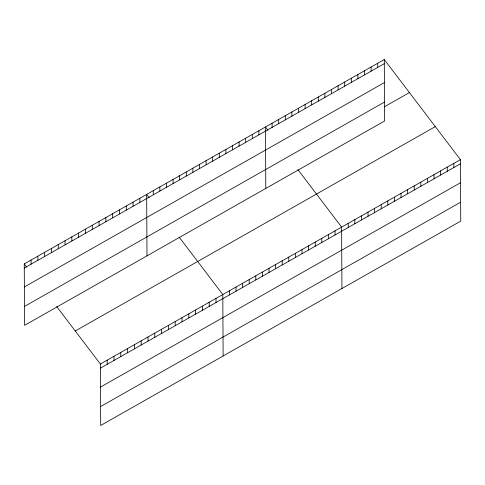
<?xml version="1.0" encoding="UTF-8"?>
<svg xmlns="http://www.w3.org/2000/svg" width="485" height="485" viewBox="0 0 485 485"><rect width="100%" height="100%" fill="white"/><g stroke="black" fill="none" stroke-linecap="round" stroke-linejoin="round"><path stroke-width="0.73" d="M384.29 59.534L384.617 120.983L24.571 325.338L24.25 263.895L384.29 59.534L460.429 159.662L460.75 221.105L100.71 425.466L100.383 364.017L56.709 306.581M24.274 268.029L384.314 63.674M24.371 286.944L384.411 82.583M24.474 306.429L384.514 102.068M384.217 106.882L409.419 92.574M75.26 330.976L435.306 126.615M100.383 364.017L460.429 159.662M100.407 368.157L460.453 163.797M100.504 387.072L460.55 182.712M100.607 406.557L460.653 202.196M267.993 130.277L265.477 126.973L265.798 188.416M297.935 169.659L341.616 227.101L341.937 288.545M149.18 197.716L146.664 194.412L146.985 255.856M179.123 237.098L222.803 294.534L223.124 355.984M24.25 263.895L26.76 267.199M453.827 163.409L453.851 167.543M447.225 167.155L447.249 171.29M440.629 170.902L440.647 175.036M434.026 174.648L434.045 178.783M427.424 178.395L427.449 182.53M420.822 182.142L420.847 186.276M414.22 185.888L414.245 190.023M407.624 189.635L407.642 193.77M401.022 193.382L401.04 197.516M394.42 197.128L394.444 201.263M387.818 200.875L387.842 205.01M381.216 204.621L381.24 208.756M377.694 63.28L377.712 67.421M374.62 208.368L374.638 212.503M371.092 67.027L371.11 71.168M368.018 212.115L368.036 216.249M364.49 70.774L364.514 74.914M361.416 215.861L361.44 219.996M357.888 74.52L357.912 78.661M354.814 219.608L354.838 223.743M351.292 78.267L351.31 82.408M348.218 223.355L348.236 227.489M344.689 82.013L344.708 86.154M338.087 85.76L338.112 89.901M335.014 230.848L335.038 234.982M331.485 89.507L331.51 93.647M328.412 234.594L328.436 238.729M324.883 93.253L324.908 97.394M321.81 238.341L321.834 242.476M318.287 97L318.305 101.141M315.214 242.088L315.232 246.222M311.685 100.747L311.703 104.887M308.612 245.834L308.63 249.969M305.083 104.493L305.107 108.634M302.01 249.581L302.034 253.716M298.481 108.24L298.505 112.381M295.407 253.328L295.432 257.462M291.879 111.986L291.903 116.127M288.805 257.074L288.83 261.209M285.283 115.733L285.301 119.874M282.209 260.821L282.228 264.955M278.681 119.48L278.699 123.62M275.607 264.567L275.625 268.702M272.079 123.226L272.103 127.367M269.005 268.314L269.029 272.449M262.403 272.061L262.427 276.195M258.875 130.72L258.899 134.854M255.801 275.807L255.825 279.942M252.279 134.466L252.297 138.601M249.205 279.554L249.223 283.689M245.677 138.213L245.695 142.347M242.603 283.301L242.621 287.435M239.075 141.959L239.099 146.094M236.001 287.041L236.025 291.182M232.473 145.706L232.497 149.841M229.399 290.788L229.423 294.928M225.877 149.453L225.895 153.587M219.275 153.199L219.293 157.334M216.001 298.396L216.019 302.537M212.672 156.946L212.697 161.081M209.199 302.258L209.223 306.399M206.07 160.693L206.095 164.827M202.397 306.12L202.421 310.254M199.468 164.439L199.493 168.574M195.594 309.976L195.619 314.116M192.872 168.186L192.891 172.32M188.798 313.837L188.817 317.978M186.27 171.933L186.288 176.067M181.996 317.699L182.014 321.84M179.668 175.679L179.692 179.814M175.194 321.561L175.218 325.696M173.066 179.426L173.09 183.56M168.392 325.417L168.416 329.558M166.464 183.172L166.488 187.307M161.59 329.279L161.614 333.419M159.868 186.919L159.886 191.054M154.794 333.14L154.812 337.281M153.266 190.666L153.284 194.8M147.992 336.996L148.016 341.137M141.19 340.858L141.214 344.999M139.862 198.268L139.886 202.409M134.387 344.72L134.412 348.861M133.066 202.13L133.084 206.27M127.591 348.582L127.61 352.716M126.264 205.992L126.282 210.132M120.789 352.437L120.807 356.578M119.462 209.847L119.486 213.988M113.987 356.299L114.011 360.44M112.659 213.709L112.684 217.85M107.185 360.161L107.209 364.302M105.857 217.571L105.882 221.712M99.061 221.433L99.079 225.567M92.259 225.289L92.277 229.429M85.457 229.15L85.481 233.291M78.655 233.012L78.679 237.153M71.853 236.874L71.877 241.009M65.057 240.73L65.075 244.87M58.255 244.592L58.273 248.732M51.452 248.453L51.477 252.588M44.65 252.309L44.675 256.45M37.854 256.171L37.872 260.312M31.052 260.033L31.07 264.173"/></g></svg>
